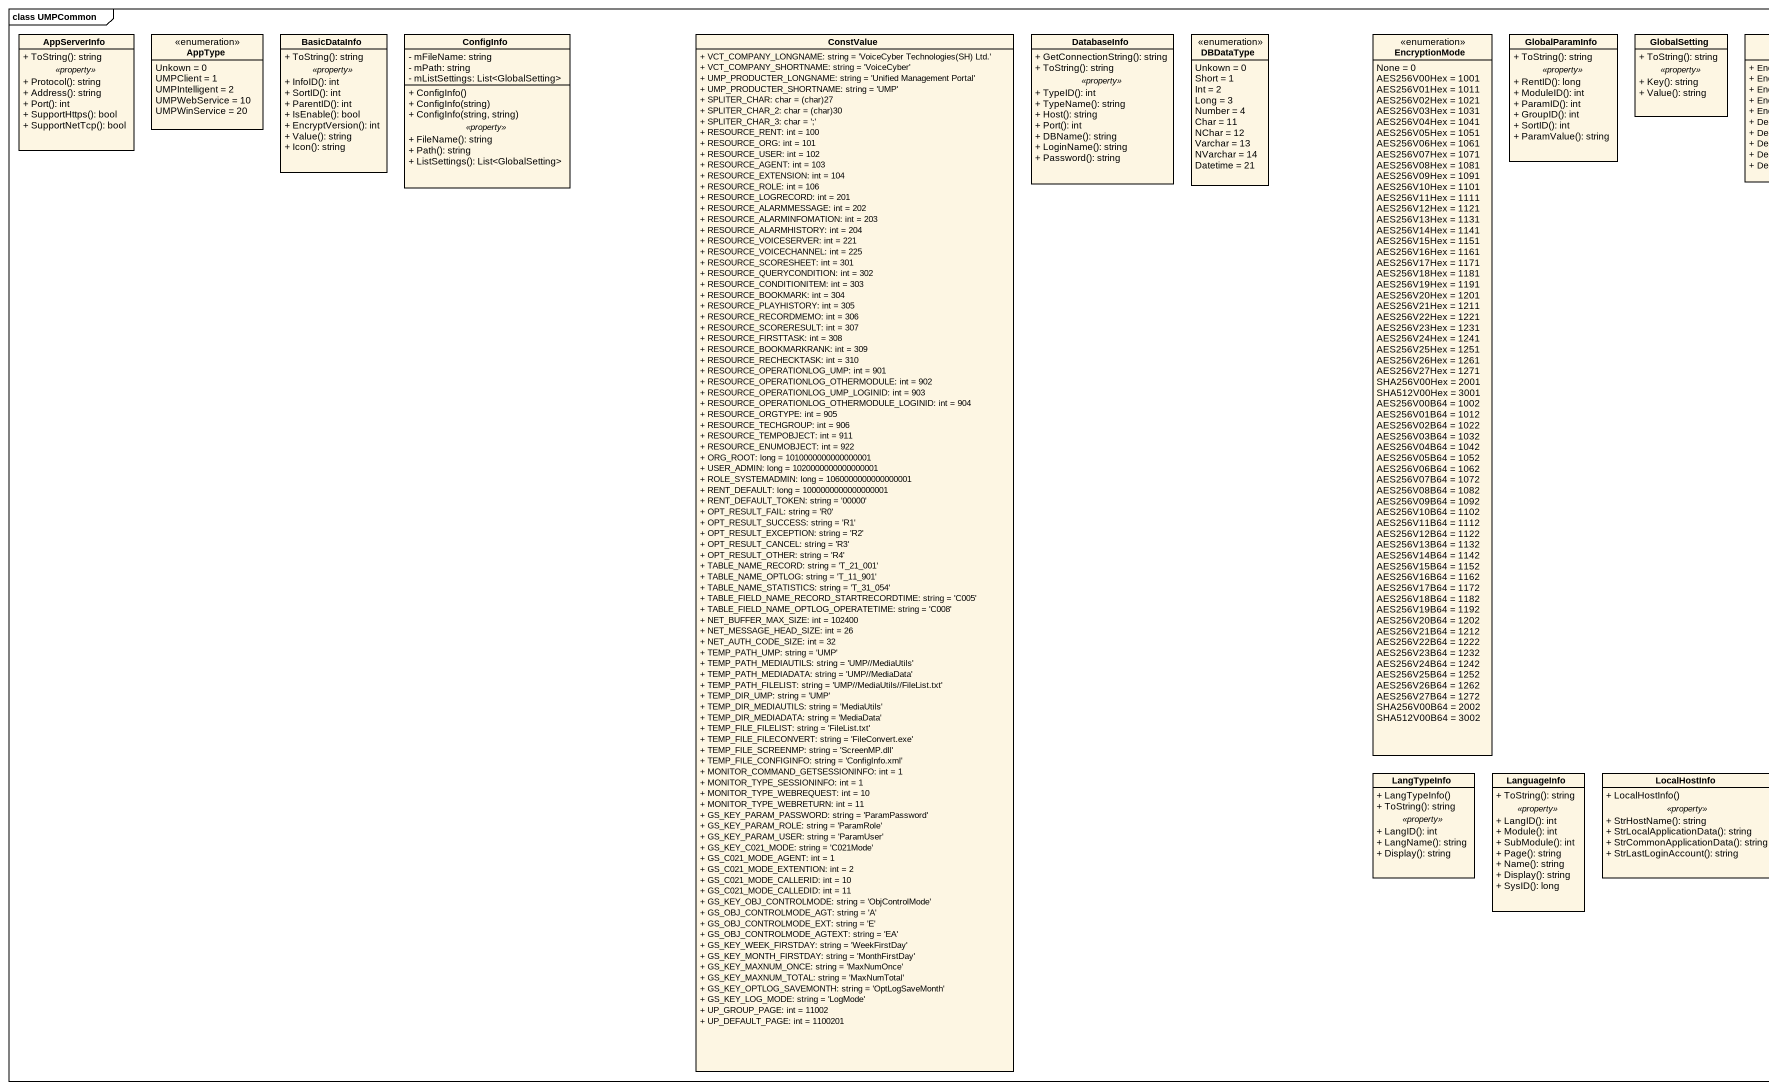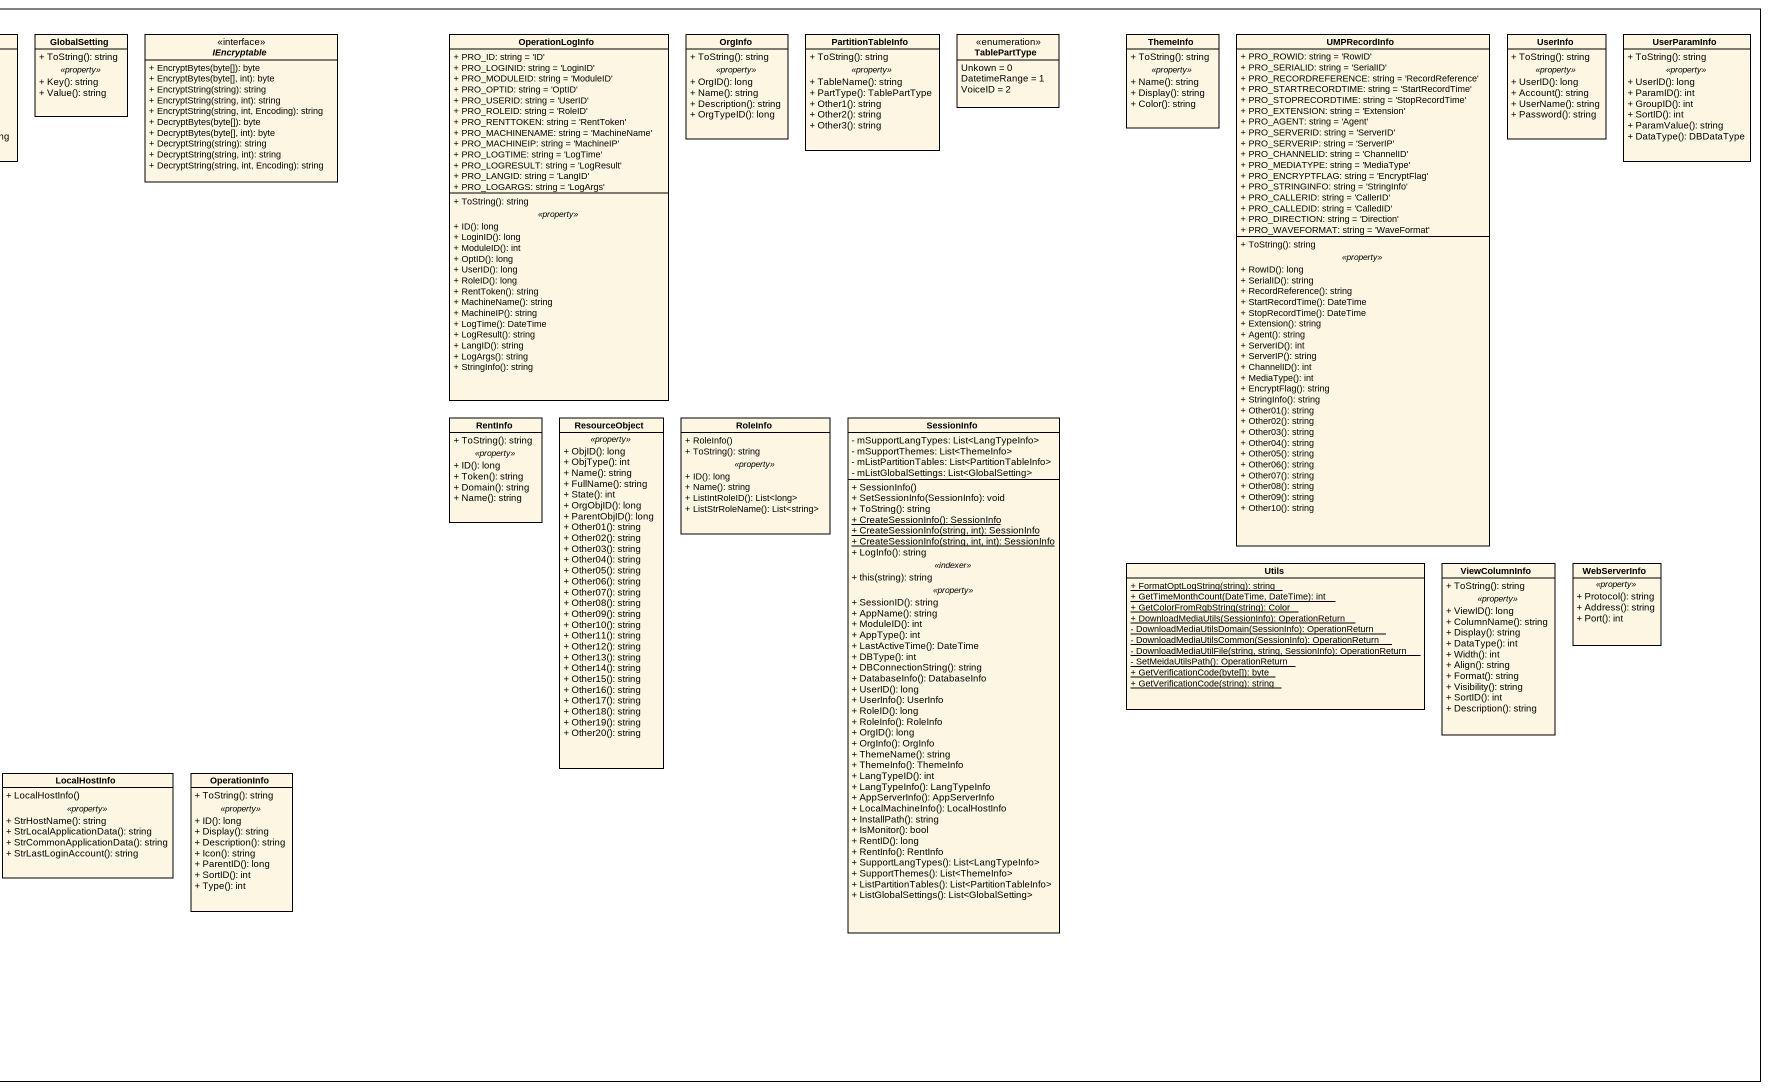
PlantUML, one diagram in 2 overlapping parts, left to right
@startuml
mainframe class UMPCommon
hide circle
hide empty members
skinparam classAttributeIconSize 0
class AppServerInfo {
  + ToString(): string
  .. <<property>> ..
  + Protocol(): string
  + Address(): string
  + Port(): int
  + SupportHttps(): bool
  + SupportNetTcp(): bool
}
enum AppType {
  Unkown = 0
  UMPClient = 1
  UMPIntelligent = 2
  UMPWebService = 10
  UMPWinService = 20
}
class BasicDataInfo {
  + ToString(): string
  .. <<property>> ..
  + InfoID(): int
  + SortID(): int
  + ParentID(): int
  + IsEnable(): bool
  + EncryptVersion(): int
  + Value(): string
  + Icon(): string
}
class ConfigInfo {
  - mFileName: string
  - mPath: string
  - mListSettings: List<GlobalSetting>
  --
  + ConfigInfo()
  + ConfigInfo(string)
  + ConfigInfo(string, string)
  .. <<property>> ..
  + FileName(): string
  + Path(): string
  + ListSettings(): List<GlobalSetting>
}
class ConstValue {
  {field} + VCT_COMPANY_LONGNAME: string = 'VoiceCyber Technologies(SH) Ltd.'
  + VCT_COMPANY_SHORTNAME: string = 'VoiceCyber'
  + UMP_PRODUCTER_LONGNAME: string = 'Unified Management Portal'
  + UMP_PRODUCTER_SHORTNAME: string = 'UMP'
  {field} + SPLITER_CHAR: char = (char)27
  {field} + SPLITER_CHAR_2: char = (char)30
  + SPLITER_CHAR_3: char = ';'
  + RESOURCE_RENT: int = 100
  + RESOURCE_ORG: int = 101
  + RESOURCE_USER: int = 102
  + RESOURCE_AGENT: int = 103
  + RESOURCE_EXTENSION: int = 104
  + RESOURCE_ROLE: int = 106
  + RESOURCE_LOGRECORD: int = 201
  + RESOURCE_ALARMMESSAGE: int = 202
  + RESOURCE_ALARMINFOMATION: int = 203
  + RESOURCE_ALARMHISTORY: int = 204
  + RESOURCE_VOICESERVER: int = 221
  + RESOURCE_VOICECHANNEL: int = 225
  + RESOURCE_SCORESHEET: int = 301
  + RESOURCE_QUERYCONDITION: int = 302
  + RESOURCE_CONDITIONITEM: int = 303
  + RESOURCE_BOOKMARK: int = 304
  + RESOURCE_PLAYHISTORY: int = 305
  + RESOURCE_RECORDMEMO: int = 306
  + RESOURCE_SCORERESULT: int = 307
  + RESOURCE_FIRSTTASK: int = 308
  + RESOURCE_BOOKMARKRANK: int = 309
  + RESOURCE_RECHECKTASK: int = 310
  + RESOURCE_OPERATIONLOG_UMP: int = 901
  + RESOURCE_OPERATIONLOG_OTHERMODULE: int = 902
  + RESOURCE_OPERATIONLOG_UMP_LOGINID: int = 903
  + RESOURCE_OPERATIONLOG_OTHERMODULE_LOGINID: int = 904
  + RESOURCE_ORGTYPE: int = 905
  + RESOURCE_TECHGROUP: int = 906
  + RESOURCE_TEMPOBJECT: int = 911
  + RESOURCE_ENUMOBJECT: int = 922
  + ORG_ROOT: long = 1010000000000000001
  + USER_ADMIN: long = 1020000000000000001
  + ROLE_SYSTEMADMIN: long = 1060000000000000001
  + RENT_DEFAULT: long = 1000000000000000001
  + RENT_DEFAULT_TOKEN: string = '00000'
  + OPT_RESULT_FAIL: string = 'R0'
  + OPT_RESULT_SUCCESS: string = 'R1'
  + OPT_RESULT_EXCEPTION: string = 'R2'
  + OPT_RESULT_CANCEL: string = 'R3'
  + OPT_RESULT_OTHER: string = 'R4'
  + TABLE_NAME_RECORD: string = 'T_21_001'
  + TABLE_NAME_OPTLOG: string = 'T_11_901'
  + TABLE_NAME_STATISTICS: string = 'T_31_054'
  + TABLE_FIELD_NAME_RECORD_STARTRECORDTIME: string = 'C005'
  + TABLE_FIELD_NAME_OPTLOG_OPERATETIME: string = 'C008'
  + NET_BUFFER_MAX_SIZE: int = 102400
  + NET_MESSAGE_HEAD_SIZE: int = 26
  + NET_AUTH_CODE_SIZE: int = 32
  + TEMP_PATH_UMP: string = 'UMP'
  + TEMP_PATH_MEDIAUTILS: string = 'UMP//MediaUtils'
  + TEMP_PATH_MEDIADATA: string = 'UMP//MediaData'
  + TEMP_PATH_FILELIST: string = 'UMP~//MediaUtils~//FileList.txt'
  + TEMP_DIR_UMP: string = 'UMP'
  + TEMP_DIR_MEDIAUTILS: string = 'MediaUtils'
  + TEMP_DIR_MEDIADATA: string = 'MediaData'
  + TEMP_FILE_FILELIST: string = 'FileList.txt'
  + TEMP_FILE_FILECONVERT: string = 'FileConvert.exe'
  + TEMP_FILE_SCREENMP: string = 'ScreenMP.dll'
  + TEMP_FILE_CONFIGINFO: string = 'ConfigInfo.xml'
  + MONITOR_COMMAND_GETSESSIONINFO: int = 1
  + MONITOR_TYPE_SESSIONINFO: int = 1
  + MONITOR_TYPE_WEBREQUEST: int = 10
  + MONITOR_TYPE_WEBRETURN: int = 11
  + GS_KEY_PARAM_PASSWORD: string = 'ParamPassword'
  + GS_KEY_PARAM_ROLE: string = 'ParamRole'
  + GS_KEY_PARAM_USER: string = 'ParamUser'
  + GS_KEY_C021_MODE: string = 'C021Mode'
  + GS_C021_MODE_AGENT: int = 1
  + GS_C021_MODE_EXTENTION: int = 2
  + GS_C021_MODE_CALLERID: int = 10
  + GS_C021_MODE_CALLEDID: int = 11
  + GS_KEY_OBJ_CONTROLMODE: string = 'ObjControlMode'
  + GS_OBJ_CONTROLMODE_AGT: string = 'A'
  + GS_OBJ_CONTROLMODE_EXT: string = 'E'
  + GS_OBJ_CONTROLMODE_AGTEXT: string = 'EA'
  + GS_KEY_WEEK_FIRSTDAY: string = 'WeekFirstDay'
  + GS_KEY_MONTH_FIRSTDAY: string = 'MonthFirstDay'
  + GS_KEY_MAXNUM_ONCE: string = 'MaxNumOnce'
  + GS_KEY_MAXNUM_TOTAL: string = 'MaxNumTotal'
  + GS_KEY_OPTLOG_SAVEMONTH: string = 'OptLogSaveMonth'
  + GS_KEY_LOG_MODE: string = 'LogMode'
  + UP_GROUP_PAGE: int = 11002
  + UP_DEFAULT_PAGE: int = 1100201
}
class DatabaseInfo {
  + GetConnectionString(): string
  + ToString(): string
  .. <<property>> ..
  + TypeID(): int
  + TypeName(): string
  + Host(): string
  + Port(): int
  + DBName(): string
  + LoginName(): string
  + Password(): string
}
enum DBDataType {
  Unkown = 0
  Short = 1
  Int = 2
  Long = 3
  Number = 4
  Char = 11
  NChar = 12
  Varchar = 13
  NVarchar = 14
  Datetime = 21
}
enum EncryptionMode {
  None = 0
  AES256V00Hex = 1001
  AES256V01Hex = 1011
  AES256V02Hex = 1021
  AES256V03Hex = 1031
  AES256V04Hex = 1041
  AES256V05Hex = 1051
  AES256V06Hex = 1061
  AES256V07Hex = 1071
  AES256V08Hex = 1081
  AES256V09Hex = 1091
  AES256V10Hex = 1101
  AES256V11Hex = 1111
  AES256V12Hex = 1121
  AES256V13Hex = 1131
  AES256V14Hex = 1141
  AES256V15Hex = 1151
  AES256V16Hex = 1161
  AES256V17Hex = 1171
  AES256V18Hex = 1181
  AES256V19Hex = 1191
  AES256V20Hex = 1201
  AES256V21Hex = 1211
  AES256V22Hex = 1221
  AES256V23Hex = 1231
  AES256V24Hex = 1241
  AES256V25Hex = 1251
  AES256V26Hex = 1261
  AES256V27Hex = 1271
  SHA256V00Hex = 2001
  SHA512V00Hex = 3001
  AES256V00B64 = 1002
  AES256V01B64 = 1012
  AES256V02B64 = 1022
  AES256V03B64 = 1032
  AES256V04B64 = 1042
  AES256V05B64 = 1052
  AES256V06B64 = 1062
  AES256V07B64 = 1072
  AES256V08B64 = 1082
  AES256V09B64 = 1092
  AES256V10B64 = 1102
  AES256V11B64 = 1112
  AES256V12B64 = 1122
  AES256V13B64 = 1132
  AES256V14B64 = 1142
  AES256V15B64 = 1152
  AES256V16B64 = 1162
  AES256V17B64 = 1172
  AES256V18B64 = 1182
  AES256V19B64 = 1192
  AES256V20B64 = 1202
  AES256V21B64 = 1212
  AES256V22B64 = 1222
  AES256V23B64 = 1232
  AES256V24B64 = 1242
  AES256V25B64 = 1252
  AES256V26B64 = 1262
  AES256V27B64 = 1272
  SHA256V00B64 = 2002
  SHA512V00B64 = 3002
}
class GlobalParamInfo {
  + ToString(): string
  .. <<property>> ..
  + RentID(): long
  + ModuleID(): int
  + ParamID(): int
  + GroupID(): int
  + SortID(): int
  + ParamValue(): string
}
class GlobalSetting {
  + ToString(): string
  .. <<property>> ..
  + Key(): string
  + Value(): string
}
interface IEncryptable <<interface>> {
  + EncryptBytes(byte[]): byte
  + EncryptBytes(byte[], int): byte
  + EncryptString(string): string
  + EncryptString(string, int): string
  + EncryptString(string, int, Encoding): string
  + DecryptBytes(byte[]): byte
  + DecryptBytes(byte[], int): byte
  + DecryptString(string): string
  + DecryptString(string, int): string
  + DecryptString(string, int, Encoding): string
}
class OperationLogInfo {
  + PRO_ID: string = 'ID'
  + PRO_LOGINID: string = 'LoginID'
  + PRO_MODULEID: string = 'ModuleID'
  + PRO_OPTID: string = 'OptID'
  + PRO_USERID: string = 'UserID'
  + PRO_ROLEID: string = 'RoleID'
  + PRO_RENTTOKEN: string = 'RentToken'
  + PRO_MACHINENAME: string = 'MachineName'
  + PRO_MACHINEIP: string = 'MachineIP'
  + PRO_LOGTIME: string = 'LogTime'
  + PRO_LOGRESULT: string = 'LogResult'
  + PRO_LANGID: string = 'LangID'
  + PRO_LOGARGS: string = 'LogArgs'
  --
  + ToString(): string
  .. <<property>> ..
  + ID(): long
  + LoginID(): long
  + ModuleID(): int
  + OptID(): long
  + UserID(): long
  + RoleID(): long
  + RentToken(): string
  + MachineName(): string
  + MachineIP(): string
  + LogTime(): DateTime
  + LogResult(): string
  + LangID(): string
  + LogArgs(): string
  + StringInfo(): string
}
class OrgInfo {
  + ToString(): string
  .. <<property>> ..
  + OrgID(): long
  + Name(): string
  + Description(): string
  + OrgTypeID(): long
}
class PartitionTableInfo {
  + ToString(): string
  .. <<property>> ..
  + TableName(): string
  + PartType(): TablePartType
  + Other1(): string
  + Other2(): string
  + Other3(): string
}
enum TablePartType {
  Unkown = 0
  DatetimeRange = 1
  VoiceID = 2
}
class ThemeInfo {
  + ToString(): string
  .. <<property>> ..
  + Name(): string
  + Display(): string
  + Color(): string
}
class UMPRecordInfo {
  + PRO_ROWID: string = 'RowID'
  + PRO_SERIALID: string = 'SerialID'
  + PRO_RECORDREFERENCE: string = 'RecordReference'
  + PRO_STARTRECORDTIME: string = 'StartRecordTime'
  + PRO_STOPRECORDTIME: string = 'StopRecordTime'
  + PRO_EXTENSION: string = 'Extension'
  + PRO_AGENT: string = 'Agent'
  + PRO_SERVERID: string = 'ServerID'
  + PRO_SERVERIP: string = 'ServerIP'
  + PRO_CHANNELID: string = 'ChannelID'
  + PRO_MEDIATYPE: string = 'MediaType'
  + PRO_ENCRYPTFLAG: string = 'EncryptFlag'
  + PRO_STRINGINFO: string = 'StringInfo'
  + PRO_CALLERID: string = 'CallerID'
  + PRO_CALLEDID: string = 'CalledID'
  + PRO_DIRECTION: string = 'Direction'
  + PRO_WAVEFORMAT: string = 'WaveFormat'
  --
  + ToString(): string
  .. <<property>> ..
  + RowID(): long
  + SerialID(): string
  + RecordReference(): string
  + StartRecordTime(): DateTime
  + StopRecordTime(): DateTime
  + Extension(): string
  + Agent(): string
  + ServerID(): int
  + ServerIP(): string
  + ChannelID(): int
  + MediaType(): int
  + EncryptFlag(): string
  + StringInfo(): string
  + Other01(): string
  + Other02(): string
  + Other03(): string
  + Other04(): string
  + Other05(): string
  + Other06(): string
  + Other07(): string
  + Other08(): string
  + Other09(): string
  + Other10(): string
}
class UserInfo {
  + ToString(): string
  .. <<property>> ..
  + UserID(): long
  + Account(): string
  + UserName(): string
  + Password(): string
}
class UserParamInfo {
  + ToString(): string
  .. <<property>> ..
  + UserID(): long
  + ParamID(): int
  + GroupID(): int
  + SortID(): int
  + ParamValue(): string
  + DataType(): DBDataType
}
class RentInfo {
  + ToString(): string
  .. <<property>> ..
  + ID(): long
  + Token(): string
  + Domain(): string
  + Name(): string
}
class ResourceObject {
  .. <<property>> ..
  + ObjID(): long
  + ObjType(): int
  + Name(): string
  + FullName(): string
  + State(): int
  + OrgObjID(): long
  + ParentObjID(): long
  + Other01(): string
  + Other02(): string
  + Other03(): string
  + Other04(): string
  + Other05(): string
  + Other06(): string
  + Other07(): string
  + Other08(): string
  + Other09(): string
  + Other10(): string
  + Other11(): string
  + Other12(): string
  + Other13(): string
  + Other14(): string
  + Other15(): string
  + Other16(): string
  + Other17(): string
  + Other18(): string
  + Other19(): string
  + Other20(): string
}
class RoleInfo {
  + RoleInfo()
  + ToString(): string
  .. <<property>> ..
  + ID(): long
  + Name(): string
  + ListIntRoleID(): List<long>
  + ListStrRoleName(): List<string>
}
class SessionInfo {
  - mSupportLangTypes: List<LangTypeInfo>
  - mSupportThemes: List<ThemeInfo>
  - mListPartitionTables: List<PartitionTableInfo>
  - mListGlobalSettings: List<GlobalSetting>
  --
  + SessionInfo()
  + SetSessionInfo(SessionInfo): void
  + ToString(): string
  {static} + CreateSessionInfo(): SessionInfo
  {static} + CreateSessionInfo(string, int): SessionInfo
  {static} + CreateSessionInfo(string, int, int): SessionInfo
  + LogInfo(): string
  .. <<indexer>> ..
  + this(string): string
  .. <<property>> ..
  + SessionID(): string
  + AppName(): string
  + ModuleID(): int
  + AppType(): int
  + LastActiveTime(): DateTime
  + DBType(): int
  + DBConnectionString(): string
  + DatabaseInfo(): DatabaseInfo
  + UserID(): long
  + UserInfo(): UserInfo
  + RoleID(): long
  + RoleInfo(): RoleInfo
  + OrgID(): long
  + OrgInfo(): OrgInfo
  + ThemeName(): string
  + ThemeInfo(): ThemeInfo
  + LangTypeID(): int
  + LangTypeInfo(): LangTypeInfo
  + AppServerInfo(): AppServerInfo
  + LocalMachineInfo(): LocalHostInfo
  + InstallPath(): string
  + IsMonitor(): bool
  + RentID(): long
  + RentInfo(): RentInfo
  + SupportLangTypes(): List<LangTypeInfo>
  + SupportThemes(): List<ThemeInfo>
  + ListPartitionTables(): List<PartitionTableInfo>
  + ListGlobalSettings(): List<GlobalSetting>
}
class Utils {
  {static} + FormatOptLogString(string): string
  {static} + GetTimeMonthCount(DateTime, DateTime): int
  {static} + GetColorFromRgbString(string): Color
  {static} + DownloadMediaUtils(SessionInfo): OperationReturn
  {static} - DownloadMediaUtilsDomain(SessionInfo): OperationReturn
  {static} - DownloadMediaUtilsCommon(SessionInfo): OperationReturn
  {static} - DownloadMediaUtilFile(string, string, SessionInfo): OperationReturn
  {static} - SetMeidaUtilsPath(): OperationReturn
  {static} + GetVerificationCode(byte[]): byte
  {static} + GetVerificationCode(string): string
}
class ViewColumnInfo {
  + ToString(): string
  .. <<property>> ..
  + ViewID(): long
  + ColumnName(): string
  + Display(): string
  + DataType(): int
  + Width(): int
  + Align(): string
  + Format(): string
  + Visibility(): string
  + SortID(): int
  + Description(): string
}
class WebServerInfo {
  .. <<property>> ..
  + Protocol(): string
  + Address(): string
  + Port(): int
}
class LangTypeInfo {
  + LangTypeInfo()
  + ToString(): string
  .. <<property>> ..
  + LangID(): int
  + LangName(): string
  + Display(): string
}
class LanguageInfo {
  + ToString(): string
  .. <<property>> ..
  + LangID(): int
  + Module(): int
  + SubModule(): int
  + Page(): string
  + Name(): string
  + Display(): string
  + SysID(): long
}
class LocalHostInfo {
  + LocalHostInfo()
  .. <<property>> ..
  + StrHostName(): string
  + StrLocalApplicationData(): string
  + StrCommonApplicationData(): string
  + StrLastLoginAccount(): string
}
class OperationInfo {
  + ToString(): string
  .. <<property>> ..
  + ID(): long
  + Display(): string
  + Description(): string
  + Icon(): string
  + ParentID(): long
  + SortID(): int
  + Type(): int
}
@enduml
